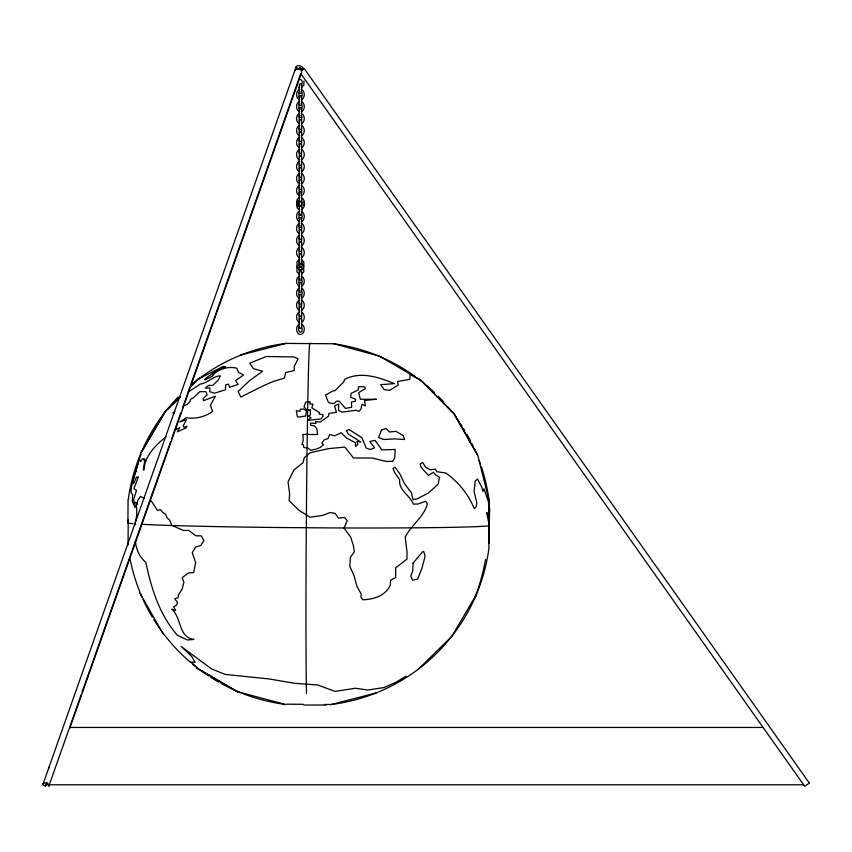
<?xml version="1.0" encoding="UTF-8"?>
<svg xmlns="http://www.w3.org/2000/svg" width="852" height="852" viewBox="0 0 852 852"><rect width="100%" height="100%" fill="white"/><g stroke="black" fill="none" stroke-linecap="round" stroke-linejoin="round"><path stroke-width="1.28" d="M132.923 523.682A181.977 3.834 0.4 0 1 127.906 523.096L128.077 499.347M128.045 545.024L128.226 519.965M489.24 520.742L489.559 507.781L489.208 531.467L489.133 502.02L487.61 496.034L489.229 501.86L489.24 506.706L489.357 501.647L477.727 455.064L467.801 437.63M302.034 70.972L303.12 67.915C301.896 65.806 298.03 64.784 296.219 66.573L42.813 784.788L45.518 786.311L46.935 782.306M296.219 66.573L296.847 67.915L301.821 70.503L299.68 67.457L299.116 68.98L295.399 69.268L295.325 70.514M485.565 559.476C483.095 572.427 479.697 585.856 474.628 598.008L476.066 595.58M134.776 525.045L136.682 515.694L136.735 508.782L136.16 505.119L135.468 505.044L135.127 507.59L132.262 501.338L132.688 494.65L131.101 492.701L130.995 487.898L130.59 489.474L140.314 455.16M299.34 84.433C302.779 80.354 301.587 92.101 301.363 93.06C297.433 96.382 299.797 84.667 299.372 84.699M298.892 92.602L298.892 96.617L299.606 97.543M299.34 96.436C302.779 92.357 301.587 104.104 301.363 105.062C297.412 108.609 299.616 95.531 299.478 96.958M299.34 108.438C302.779 104.359 301.587 116.106 301.363 117.065C297.412 120.611 299.616 107.533 299.478 108.96M299.34 120.441C302.779 116.362 301.587 128.109 301.363 129.067C297.412 132.624 299.616 119.536 299.478 120.963M299.34 132.443C302.779 128.364 301.587 140.111 301.363 141.07C297.412 144.627 299.616 131.538 299.478 132.965M299.34 144.457C302.779 140.367 301.587 152.125 301.363 153.072C297.412 156.63 299.616 143.541 299.478 144.968M299.34 156.459C302.779 152.38 301.587 164.127 301.363 165.075C297.412 168.632 299.616 155.543 299.478 156.97M299.34 168.462C302.779 164.383 301.587 176.13 301.363 177.088C297.412 180.635 299.616 167.546 299.478 168.984M296.89 201.977L296.89 205.194M299.34 180.464C302.779 176.385 301.587 188.132 301.363 189.091C297.412 192.637 299.616 179.548 299.478 180.986M299.34 200.827C299.744 199.741 297.508 189.027 301.363 192.201C300.447 193.468 303.685 203.585 299.478 201.338M301.395 206.344C303.355 207.59 301.278 219.571 299.478 214.182M299.34 218.346C302.779 214.267 301.587 226.014 301.363 226.973C297.412 230.53 299.616 217.441 299.478 218.868M301.917 204.129C298.349 210.167 298.349 197.004 301.917 203.042M299.34 230.359C302.779 226.27 301.587 238.027 301.363 238.975C297.412 242.532 299.616 229.444 299.478 230.871M303.844 205.194L303.972 204.256M299.34 242.362C302.779 238.283 301.587 250.03 301.363 250.978C297.412 254.535 299.616 241.446 299.478 242.873M299.34 254.365C302.779 250.286 301.587 262.033 301.363 262.991C297.412 266.538 299.616 253.449 299.478 254.886M298.818 267.752L300.373 266.09L301.917 267.752M299.34 271.053C302.779 266.974 301.587 278.721 301.363 279.68C297.412 283.237 299.616 270.148 299.478 271.575M299.34 283.056C302.779 278.977 301.587 290.724 301.363 291.682C297.412 295.239 299.616 282.15 299.478 283.578M299.34 295.069C302.779 290.979 301.587 302.726 301.363 303.685C297.412 307.242 299.616 294.153 299.478 295.58M303.844 267.091L303.844 262.001L301.299 259.455M299.34 307.071C302.779 302.982 301.587 314.739 301.363 315.687C297.412 319.244 299.616 306.156 299.478 307.583M299.34 319.074C302.779 314.995 301.587 326.742 301.363 327.69C297.412 331.247 299.616 318.158 299.478 319.585M135.617 471.944L135.255 473.297L139.323 458.845M49.309 784.788L48.766 786.311L49.523 785.246C48.298 783.137 44.432 782.115 42.621 783.904M49.746 783.542L69.044 728.982M81.121 694.817L69.576 727.448L763.104 727.448M82.005 692.303L170.592 441.73M171.476 439.217L180.784 412.9M182.552 407.895L300.841 73.304M69.768 728.332L301.576 72.654M299.041 104.242L298.818 108.097L299.606 109.557M299.041 116.245L299.286 121.314M299.041 128.247L299.286 133.317M299.041 140.25L299.286 145.319M301.693 169.015L301.448 163.946M301.693 181.018L301.448 175.949M299.041 214.15L298.818 218.005L299.606 219.465M299.041 226.153L299.286 231.222M299.041 238.155L299.286 243.225M299.041 250.158L299.286 255.227M297.252 265.813L296.89 271.777L299.435 274.323M299.041 278.86L298.818 282.715L299.606 284.174M299.041 290.862L298.818 294.717L299.606 296.177M299.041 302.865L299.286 307.934M299.041 314.867L299.286 319.937M299.041 326.87C296.645 332.908 304.026 334.942 301.693 326.87M139.664 457.641L141.038 454.531M141.081 452.508L165.118 411.569L180.145 396.787M141.294 452.604L165.299 411.718M298.818 203.287L298.818 201.168M476.492 594.398L451.922 636.21L418.14 669.448M202.787 376.765L198.569 378.906L223.373 366.36L225.631 366.871C222.457 365.7 189.719 388.618 212.957 375.807L212.521 375.402C218.538 368.884 228.112 366.051 236.771 368.17L238.39 372.217L243.491 375.093L235.546 380.642L238.187 384.39L229.444 387.277L228.645 384.114L225.62 384.87L225.492 389.715L214.512 393.219L209.624 391.632L209.975 387.873L205.396 388.161L208.42 385.445L212.766 385.423L218.293 380.12L220.412 375.817C212.766 376.03 207.569 383.336 200.305 384.082L188.132 392.133M310.224 343.09L309.627 344.08A181.977 2.29 -89.6 0 0 306.486 504.001L306.134 551.489A181.977 2.29 -89.6 0 0 306.496 693.507M489.314 524.832L488.707 525.822A181.977 3.834 0.4 0 1 330.065 527.92L282.555 527.558A181.977 3.834 0.4 0 1 141.634 524.268M296.762 203.884L297.252 207.941L299.435 209.613M299.478 205.833L301.257 205.833M301.448 121.314L301.917 117.139L301.129 115.68M301.448 133.317L301.693 128.247M301.448 145.319L301.693 140.25M299.286 151.944L299.286 157.322M301.448 157.322L301.448 151.944M299.286 163.946L299.041 169.015M299.286 175.949L299.041 181.018M299.286 187.951L299.041 193.021M297.252 201.115L297.827 200.358M301.448 231.222L301.917 227.047L301.129 225.599M301.448 243.225L301.693 238.155M301.448 255.227L301.693 250.158M299.286 261.852L298.924 265.015M301.448 307.934L301.693 302.865M301.448 319.937L301.693 314.867M190.486 386.616L198.942 378.299M168.121 408.949L180.315 396.947M190.635 386.787L199.08 378.48M174.841 411.463L172.807 413.103L174.01 413.22M301.129 85.541C302.598 84.135 302.811 79.918 300.373 79.47M301.129 97.543C302.545 96.191 302.545 93.038 301.129 91.675M301.129 109.557C302.545 108.193 302.545 105.041 301.129 103.678M301.129 193.574L301.917 192.126L301.448 187.951M301.129 219.465C302.545 218.101 302.545 214.949 301.129 213.586M302.918 268.7L300.373 269.754L298.573 269.275M301.129 272.171L301.917 268.742M301.129 284.174C302.545 282.811 302.545 279.658 301.129 278.295M301.129 296.177C302.545 294.813 302.545 291.661 301.129 290.308M301.182 70.95L304.334 68.724L809.315 783.073M809.4 783.02L804.735 786.311L300.745 73.56M405.925 676.264L396.095 682.175L384.092 687.543L367.723 690.013L355.518 688.235L335.113 691.409L317.626 684.976L294.717 683.315L269.509 678.991L225.248 674.433L211.637 668.958L181.093 646.412L191.679 656.381L195.119 662.441L190.603 662.036L196.833 667.34M49.011 767.269L48.468 768.792M174.287 430.271L179.687 427.587L177.344 431.804L186.098 427.874L186.918 426.138L184.16 427.48L183.191 425.808L186.45 419.695L179.783 421.985L186.332 417.778C195.491 419.205 205.055 416.873 212.542 411.441L210.465 405.137L215.386 396.223L203.479 400.642L203.106 398.693L207.164 394.774L205.886 391.643L199.837 391.718L193.361 397.82L190.241 399.513L190.22 401.377L187.078 404.476L183.819 405.733M165.98 436.799C155.522 445.223 144.872 455.66 143.945 470.059L143.36 469.942L144.904 459.068L143.956 460.208L143.999 458.749L142.433 458.845L140.58 461.656L139.664 459.036L138.546 460.559L132.22 483.489L133.785 483.276L136.49 477.045L138.386 476.854L133.913 488.675L136.512 490.379L133.551 499.826L134.616 503.862L135.447 502.339L136.245 502.563L136.948 504.81L137.822 500.22L140.58 496.45L144.371 498.377M301.299 87.703L303.844 85.157L303.972 80.993M299.435 89.524C295.58 90.972 295.58 98.257 299.435 99.705M301.299 99.705C305.282 98.331 305.282 90.887 301.299 89.524M299.435 101.526C295.58 102.975 295.58 110.259 299.435 111.708M301.299 111.708C305.282 110.334 305.282 102.89 301.299 101.526M299.435 113.529C295.58 114.977 295.58 122.262 299.435 123.71M301.299 123.71C305.282 122.347 305.282 114.903 301.299 113.529M299.435 125.532C295.58 126.98 295.58 134.265 299.435 135.713M301.299 135.713C305.282 134.35 305.282 126.905 301.299 125.532M299.435 137.534C295.58 138.982 295.58 146.267 299.435 147.715M301.299 147.715C305.282 146.352 305.282 138.908 301.299 137.534M299.435 149.537C295.58 150.985 295.58 158.27 299.435 159.729M301.299 159.729C305.282 158.355 305.282 150.91 301.299 149.537M299.435 161.539C295.58 162.998 295.58 170.283 299.435 171.731M301.299 171.731C305.282 170.357 305.282 162.913 301.299 161.539M299.435 173.552C295.58 175.001 295.58 182.285 299.435 183.734M301.299 183.734C305.282 182.36 305.282 174.916 301.299 173.552M299.435 185.555C295.58 187.003 295.58 194.288 299.435 195.736M301.299 195.736C305.282 194.362 305.282 186.918 301.299 185.555M299.435 197.557L297.252 199.23L296.762 203.287M301.299 209.613C305.591 207.835 305.591 199.336 301.299 197.557M299.435 211.434C295.58 212.883 295.58 220.167 299.435 221.616M301.299 221.616C305.282 220.253 305.282 212.808 301.299 211.434M299.435 223.437C295.58 224.885 295.58 232.17 299.435 233.618M301.299 233.618C305.282 232.255 305.282 224.811 301.299 223.437M299.435 235.44C295.58 236.888 295.58 244.173 299.435 245.621M301.299 245.621C305.282 244.258 305.282 236.813 301.299 235.44M299.435 247.442C295.58 248.89 295.58 256.186 299.435 257.634M301.299 257.634C305.282 256.26 305.282 248.816 301.299 247.442M299.435 259.455L296.89 262.001L297.252 267.954M298.573 264.503L300.373 264.013L302.918 265.068M301.299 274.323L303.844 271.777L303.482 265.813M299.435 276.144C295.58 277.592 295.58 284.877 299.435 286.325M301.299 286.325C305.282 284.962 305.282 277.518 301.299 276.144M299.435 288.146C295.58 289.595 295.58 296.879 299.435 298.328M301.299 298.328C305.282 296.965 305.282 289.52 301.299 288.146M299.435 300.149C295.58 301.597 295.58 308.882 299.435 310.33M301.299 310.33C305.282 308.967 305.282 301.523 301.299 300.149M299.435 312.151C295.58 313.6 295.58 320.885 299.435 322.344M301.299 322.344C305.282 320.97 305.282 313.525 301.299 312.151M299.435 324.154C295.729 325.56 295.804 331.758 298.573 333.984C304.494 336.828 306.422 325.752 301.299 324.154M240.317 355.156L286.219 343.345M331.002 704.583L376.903 692.761M326.135 705.019L303.855 705.051M46.061 784.788L803.649 784.788M286.187 704.178L303.333 704.306M324.442 704.466L331.045 704.519A181.977 181.923 31.3 0 0 377.021 692.569M285.047 704.37L237.633 691.717L196.599 667.766M283.471 704.455L285.015 704.593M333.718 343.697L379.587 356.211L420.622 380.162L454.02 413.902L477.503 455.149M298.573 87.341L299.435 87.703M299.659 67.457L302.364 68.98M196.461 667.957L237.538 691.931M299.606 272.171L298.924 268.763M468.834 440.686L470.389 442.177L454.201 413.763L420.76 379.971L410.153 374.529L409.759 379.374L397.543 381.536L398.182 385.029L389.652 390.376L384.22 389.641L380.556 384.667L394.508 383.613C378.916 377.447 360.928 370.897 344.613 379.374L343.718 381.909L335.241 390.472L332.418 391.196L325.496 395.115L328.457 402.41L331.066 403.475L334.176 403.337L336.455 401.249L339.202 401.196L345.433 408.385L351.706 407.299L351.418 402.048L355.39 401.196L355.486 399.183L350.609 397.256L351.13 393.283L358.074 390.056L358.713 386.702L364.454 386.808L365.487 388.565L358.703 392.612L360.353 399.268L376.35 399.258L364.581 400.504L365.306 405.893L362.015 404.285L360.918 409.13L359.107 411.282L356.008 410.302L342.078 412.144L338.532 410.344L338.681 404.029L334.591 405.829L336.433 412.293L328.978 413.444L328.435 416.245L320.118 422.102L315.293 421.463L316.081 423.487L310.416 423.039L310.575 425.169L314.537 425.968L316.763 428.503L317.572 434.52L302.929 434.403L303.184 440.314L301.97 444.456L303.493 444.968L303.77 447.449L308.158 448.184L310.842 450.367L316.731 448.951L320.384 447.375L323.6 444.637L321.79 443.21L324.165 439.888L327.956 438.578L329.713 434.616L334.836 435.755L341.12 432.731L346.594 437.96L355.476 442.88L355.625 446.427L357.925 444.243L356.913 441.442L360.875 442.082L348.234 433.977L346.37 430.654L349.171 429.632L361.844 437.64L366.147 448.014L370.343 449.558L374.582 447.864L369.811 441.421L375.146 440.431L381.824 449.888L395.2 449.441L394.721 457.929L392.74 461.369L385.999 461.401L372.09 458.025L353.516 457.993L344.815 447.055L328.563 448.621L310.096 452.774L304.26 457.758L302.95 462.732L293.865 470.07L288.04 481.817L289.616 493.968L289.137 500.667L299.02 510.316L310.053 517.207L322.535 515.417L330.203 512.51L335.241 513.447L338.382 518.112L344.666 517.473L347.158 520.615L344.08 528.123L350.715 537.186L353.42 545.674L354.304 551.755L350.385 557.41L349.842 566.388L354.208 576.101L356.977 586.464L361.237 594.068L360.992 597.433L362.963 599.797C373.858 599.329 385.2 595.974 390.248 585.324L390.663 580.265L395.722 577.443L395.669 567.805L406.968 559.157L407 551.659L405.211 537.186C411.143 525.002 423.795 517.366 427.353 503.926L425.627 501.285L417.853 504.054L413.241 504.075C409.982 495.204 398.459 490.603 399.641 479.623L394.529 472.327L392.985 468.483L395.008 467.162L399.737 473.733L404.508 483.627L411.537 493.01L413.05 499.677L417.054 498.889L428.439 492.988L438.237 484.021L439.462 477.248L435.127 474.457L433.53 472.221L428.439 475.459L420.856 467.002L420.217 463.85L422.762 462.583L425.702 467.301L430.42 469.857L435.212 469.09L436.948 471.731L445.66 472.945C458.429 481.891 468.451 494.33 474.308 508.782L476.193 506.439L476.875 502.872L474.085 491.838L475.16 481.05L477.525 479.016L481.646 486.843L482.977 491.529L484.053 488.814L488.537 502.084L489.112 522.894M297.252 206.056L297.827 206.802M301.448 261.852C304.931 265.004 298.956 270.766 298.818 265.185M151.198 500.891L157.556 510.433L160.314 509.613L162.743 512.414L165.671 514.235L167.045 517.824L169.495 519.912L171.955 525.418L183.35 530.487L188.75 530.37L195.79 535.759L201.221 535.865L203.937 540.637L200.763 545.461L195.704 546.984L192.254 552.65L195.64 562.661L193.67 572.597L188.367 572.917L182.211 577.699L183.925 582.267L182.115 589.201L178.313 595.005L178.313 597.593L174.713 598.764L177.493 602.279L176.737 604.888L173.659 606.922L175.64 610.426L171.774 609.169C181.827 617.764 178.249 637.445 193.894 639.426L187.397 639.99L177.376 635.23C159.005 614.036 151.56 588.828 145.777 562.288C139.526 557.038 136.011 549.242 135.404 541.18M298.818 203.884L298.818 206.003M139.707 592.779L163.201 634.026M303.844 201.977L303.972 202.914M301.842 200.635L301.917 206.003M299.34 206.344L299.34 214.704M378.224 692.08A181.977 181.923 31.3 0 0 488.835 549.071L489.186 501.583A181.977 181.923 31.3 0 0 481.327 466.736M283.546 704.157A181.977 181.923 31.3 0 1 221.105 683.464M218.783 682.164A181.977 181.923 31.3 0 1 210.806 677.361M208.58 675.913A181.977 181.923 31.3 0 1 200.976 670.63M196.791 667.467A181.977 181.923 31.3 0 1 192.69 664.177M190.667 662.483A181.977 181.923 31.3 0 1 153.754 619.457M152.37 617.189A181.977 181.923 31.3 0 1 143.115 599.563M142.039 597.156A181.977 181.923 31.3 0 1 140.495 593.524M139.994 592.31A181.977 181.923 31.3 0 1 130.132 559.359M128.375 498.846A181.977 181.923 31.3 0 1 178.068 397.17M190.678 385.37A181.977 181.923 31.3 0 1 286.176 343.409L333.675 343.761A181.977 181.923 31.3 0 1 415.18 376.52M418.353 378.863A181.977 181.923 31.3 0 1 424.53 383.751M426.554 385.445A181.977 181.923 31.3 0 1 434.424 392.548M438.216 396.286A181.977 181.923 31.3 0 1 443.69 402.091M448.035 407.096A181.977 181.923 31.3 0 1 451.368 411.186M454.563 415.35A181.977 181.923 31.3 0 1 459.143 421.783M460.612 423.987A181.977 181.923 31.3 0 1 462.05 426.213M463.467 428.46A181.977 181.923 31.3 0 1 464.851 430.739M466.853 434.19A181.977 181.923 31.3 0 1 470.645 441.208M471.827 443.583A181.977 181.923 31.3 0 1 472.988 445.969M474.106 448.365A181.977 181.923 31.3 0 1 475.182 450.772M479.133 460.506A181.977 181.923 31.3 0 1 480.475 464.233M310.362 409.993L310.362 414.988L308.467 416.106L311.065 417.81L307.753 420.451L321.012 418.875L323.068 416.213L322.823 414.7L319.266 414.083L319.5 412.624L311.843 407.799L312.982 404.072L309.734 404.05L310.224 401.729L305.772 402.08L303.972 406.905L307.103 409.972L310.362 409.993M489.037 537.101L489.41 543.171L489.037 537.101M489.133 529.55L489.016 535.684L488.963 523.458L486.556 512.435L487.727 513.5L489.005 517.153L489.133 529.55M294.323 366.243L294.238 370.545L285.676 372.516L284.355 378.16L273.46 381.387L263.843 385.541L240.765 397.032L238.145 391.547L249.178 380.961L262.533 371.227L253.374 368.65L249.785 363.197L266.314 356.509L294.238 356.977L298.104 358.905L294.323 366.243M413.103 563.076L412.666 571.234L410.739 576.133L412.634 580.223L417.736 578.977L421.9 568.38L425.095 556.313L423.753 551.521L422.88 551.532L413.103 563.076M306.55 410.962L305.57 416.074L298.104 417.192L297.178 416.021L296.347 410.749L299.925 411.314L300.351 409.279L303.578 408.971L306.55 410.962M381.504 430.068L378.565 437.491L383.645 439.494L394.827 438.897L404.562 439.494L403.273 435.66L396.031 431.336L389.502 432.028L386.169 428.481L381.504 430.068"/></g></svg>
